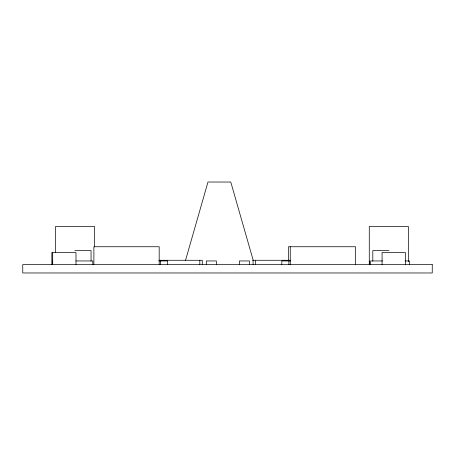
<?xml version="1.0" encoding="UTF-8"?>
<svg xmlns="http://www.w3.org/2000/svg" width="455" height="455" viewBox="0 0 455 455"><rect width="100%" height="100%" fill="white"/><g stroke="black" fill="none" stroke-linecap="round" stroke-linejoin="round"><path stroke-width="0.68" d="M185.412 260.755L207.975 182.028L230.77 182.028L253.333 260.755M74.91 250.563L91.057 250.563L91.057 261.068M388.962 250.563L372.816 250.563L372.816 261.068M158.789 260.277L202.276 260.277L202.276 264.509M252.656 260.277L290.785 260.277M75.877 260.954L92.82 260.954L92.82 264.486M159.187 260.954L167.685 260.954L167.685 264.486M290.301 260.954L281.804 260.954L281.804 264.486M382.655 260.954L370.654 260.954L370.654 264.486M405.24 260.954L409.477 260.954L409.477 264.486M408.363 261.71L408.363 226.516L369.272 226.516L369.272 264.526M405.377 264.509L405.377 252.519L382.075 252.519L382.075 264.509M369.323 260.954L369.323 264.486M355.571 264.463L355.571 246.746L288.51 246.746L288.51 260.214M290.267 246.746L290.267 264.463M288.897 260.954L288.897 264.486M255.522 260.277L255.522 264.509M253.082 260.277L253.082 264.509M249.391 264.486L249.391 260.954L239.37 260.954L239.37 264.486M216.335 264.486L216.335 260.954L206.308 260.954L206.308 264.486M199.83 260.277L199.83 264.509M160.598 260.954L160.598 264.486M159.187 264.463L159.187 246.746L93.884 246.746L93.884 264.463M94.6 246.929L94.6 226.516L55.51 226.516L55.51 252.559M75.985 264.509L75.985 252.519L51.853 252.519L51.853 264.509M52.683 252.519L52.683 264.509M52.422 260.954L52.422 264.486M432.25 264.582L22.75 264.582L22.75 272.972L432.25 272.972L432.25 264.582"/></g></svg>
